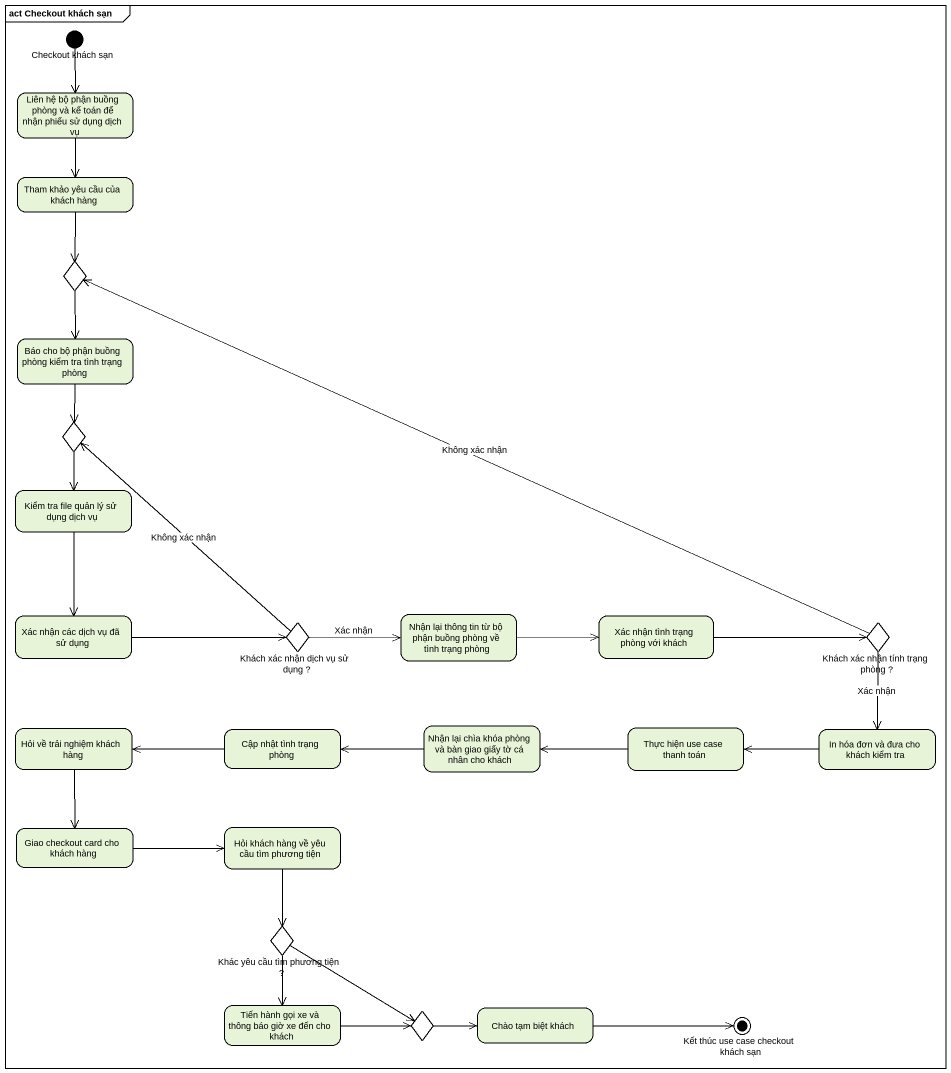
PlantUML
@startuml
mainframe act Checkout khách sạn
hide empty description
state "Checkout khách sạn" as Checkout_khách_sạn <<start>>
state "Liên hệ bộ phận buồng phòng và kế toán để nhận phiếu sử dụng dịch vụ" as Liên_hệ_bộ_phận_buồng_phòng
state "Tham khảo yêu cầu của khách hàng" as Tham_khảo_yêu_cầu_của_khách
state choice1 <<choice>>
state "Báo cho bộ phận buồng phòng kiểm tra tình trạng phòng" as Báo_cho_bộ_phận_buồng_phòng
state choice2 <<choice>>
state "Kiểm tra file quản lý sử dụng dịch vụ" as Kiểm_tra_file_quản_lý_sử
state "Xác nhận các dịch vụ đã sử dụng" as Xác_nhận_các_dịch_vụ_đã_sử
state "Khách xác nhận dịch vụ sử dụng ?" as Khách_xác_nhận_dịch_vụ_sử <<choice>>
state "Nhận lại thông tin từ bộ phận buồng phòng về tình trạng phòng" as Nhận_lại_thông_tin_từ_bộ
state "Xác nhận tình trạng phòng với khách" as Xác_nhận_tình_trạng_phòng
state "Khách xác nhận tính trạng phòng ?" as Khách_xác_nhận_tính_trạng <<choice>>
state "Hỏi về trải nghiệm khách hàng" as Hỏi_về_trải_nghiệm_khách
state "Cập nhật tình trạng phòng" as Cập_nhật_tình_trạng_phòng
state "Nhận lại chìa khóa phòng và bàn giao giấy tờ cá nhân cho khách" as Nhận_lại_chìa_khóa_phòng_và
state "Thực hiện use case thanh toán" as Thực_hiện_use_case_thanh
state "In hóa đơn và đưa cho khách kiểm tra" as In_hóa_đơn_và_đưa_cho_khách
state "Giao checkout card cho khách hàng" as Giao_checkout_card_cho
state "Hỏi khách hàng về yêu cầu tìm phương tiện" as Hỏi_khách_hàng_về_yêu_cầu
state "Khác yêu cầu tìm phương tiện ?" as Khác_yêu_cầu_tìm_phương_tiện <<choice>>
state "Tiến hành gọi xe và thông báo giờ xe đến cho khách" as Tiến_hành_gọi_xe_và_thông
state choice3 <<choice>>
state "Chào tạm biệt khách" as Chào_tạm_biệt_khách
state "Kết thúc use case checkout khách sạn" as Kết_thúc_use_case_checkout <<end>>
Checkout_khách_sạn --> Liên_hệ_bộ_phận_buồng_phòng
Liên_hệ_bộ_phận_buồng_phòng --> Tham_khảo_yêu_cầu_của_khách
Tham_khảo_yêu_cầu_của_khách --> choice1
choice1 --> Báo_cho_bộ_phận_buồng_phòng
Báo_cho_bộ_phận_buồng_phòng --> choice2
choice2 --> Kiểm_tra_file_quản_lý_sử
Kiểm_tra_file_quản_lý_sử --> Xác_nhận_các_dịch_vụ_đã_sử
Xác_nhận_các_dịch_vụ_đã_sử -right-> Khách_xác_nhận_dịch_vụ_sử
Khách_xác_nhận_dịch_vụ_sử -up-> choice2 : Không xác nhận
Khách_xác_nhận_dịch_vụ_sử -right-> Nhận_lại_thông_tin_từ_bộ : Xác nhận
Nhận_lại_thông_tin_từ_bộ -right-> Xác_nhận_tình_trạng_phòng
Xác_nhận_tình_trạng_phòng -right-> Khách_xác_nhận_tính_trạng
Khách_xác_nhận_tính_trạng -left-> choice1 : Không xác nhận
Khách_xác_nhận_tính_trạng --> In_hóa_đơn_và_đưa_cho_khách : Xác nhận
Hỏi_về_trải_nghiệm_khách --> Giao_checkout_card_cho
Cập_nhật_tình_trạng_phòng -left-> Hỏi_về_trải_nghiệm_khách
Nhận_lại_chìa_khóa_phòng_và -left-> Cập_nhật_tình_trạng_phòng
Thực_hiện_use_case_thanh -left-> Nhận_lại_chìa_khóa_phòng_và
In_hóa_đơn_và_đưa_cho_khách -left-> Thực_hiện_use_case_thanh
Giao_checkout_card_cho -right-> Hỏi_khách_hàng_về_yêu_cầu
Hỏi_khách_hàng_về_yêu_cầu --> Khác_yêu_cầu_tìm_phương_tiện
Khác_yêu_cầu_tìm_phương_tiện --> Tiến_hành_gọi_xe_và_thông
Khác_yêu_cầu_tìm_phương_tiện --> choice3
Tiến_hành_gọi_xe_và_thông -right-> choice3
choice3 -right-> Chào_tạm_biệt_khách
Chào_tạm_biệt_khách -right-> Kết_thúc_use_case_checkout
@enduml
